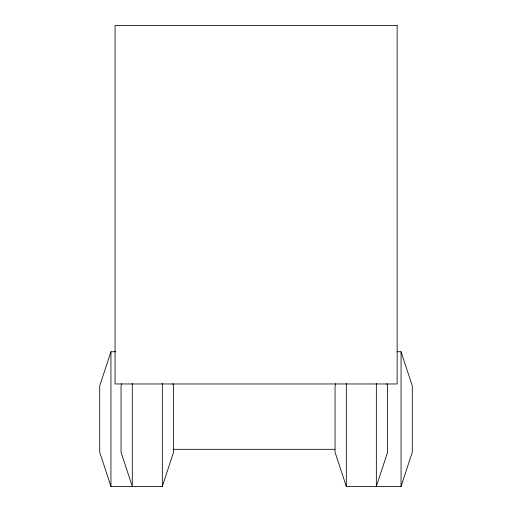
<?xml version="1.0" encoding="UTF-8"?>
<svg xmlns="http://www.w3.org/2000/svg" width="512" height="512" viewBox="0 0 512 512"><rect width="100%" height="100%" fill="white"/><g stroke="black" fill="none" stroke-linecap="round" stroke-linejoin="round"><path stroke-width="0.77" d="M115.686 351.744L110.944 351.744L99.706 385.926L99.706 452.23L110.944 486.4L162.317 486.4L173.562 452.23L173.562 385.926L172.813 383.648M121.786 383.648L121.037 385.926L121.037 452.23L132.275 486.4L132.275 383.418M335.808 383.648L335.059 385.926L335.059 452.23L346.304 486.4L401.056 486.4L412.294 452.23L412.294 385.926L401.056 351.744L397.101 351.744M173.037 449.312L334.816 449.312M386.835 383.648L387.59 385.926L387.59 452.23L376.346 486.4L376.346 383.456M401.056 351.744L401.056 486.4M346.304 383.456L346.304 486.4M162.317 383.418L162.317 486.4M110.944 351.744L110.944 486.4M397.139 25.6L115.066 25.6L115.066 383.968L397.139 383.968L397.139 25.6"/></g></svg>
